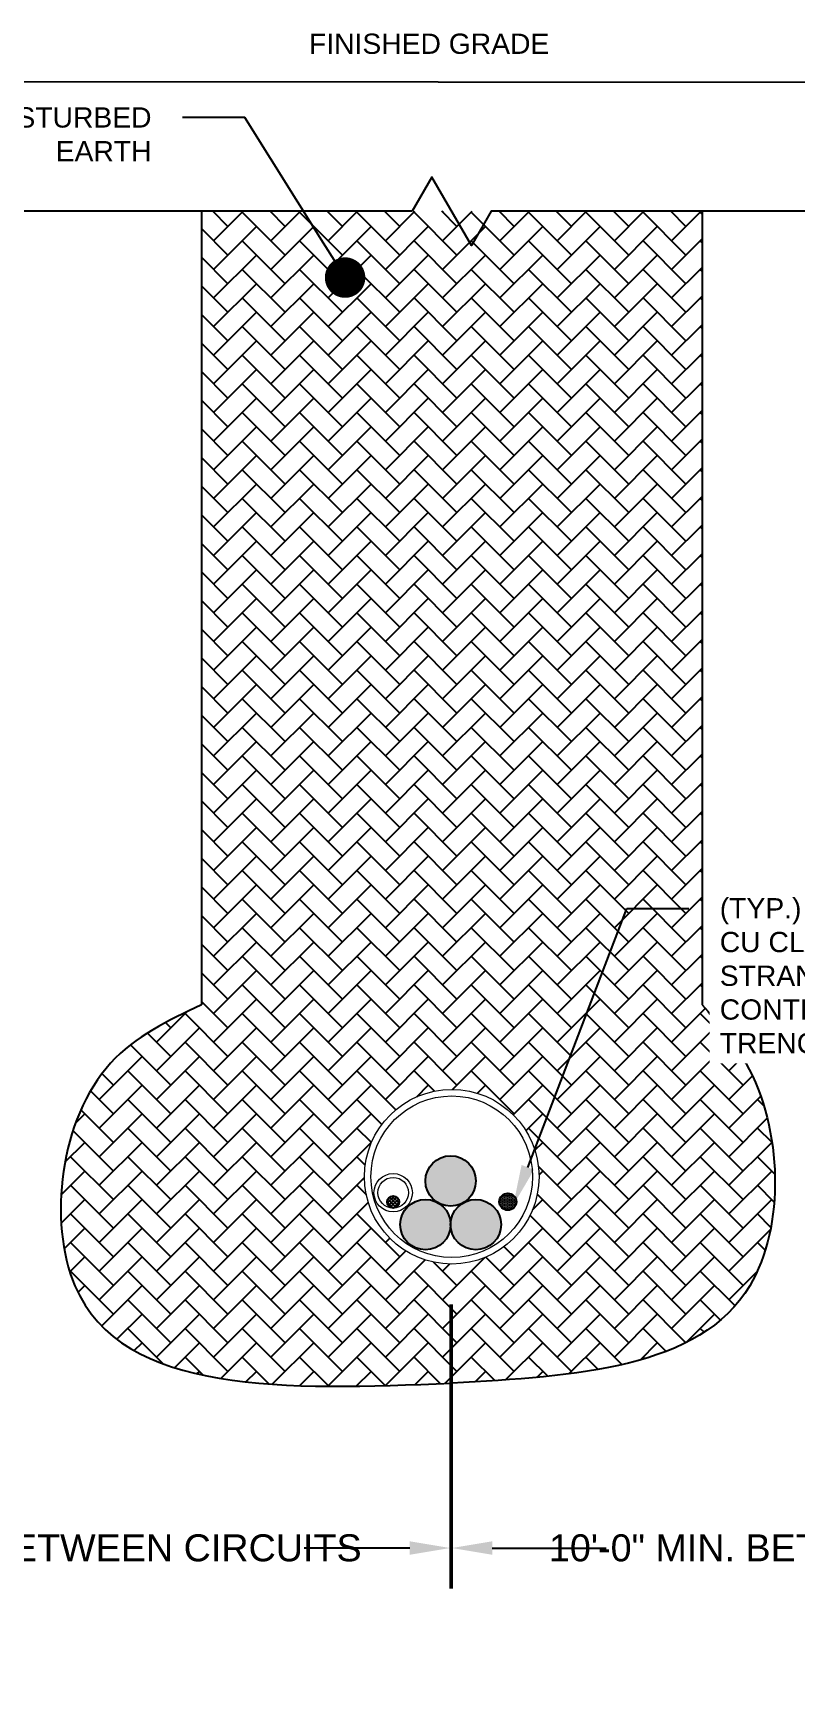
# Model space of a CAD drawing. Header units: feet. Extents: x -17 to 269, y -41 to 210.
# Drawn here: x 152.3 to 190, y 0.1 to 82.4 of the extents above; entities that cross this region are included whole.
import ezdxf
from ezdxf import colors
from ezdxf.entities.mleader import LeaderData, LeaderLine
from ezdxf.math import Vec2, Vec3

# ---------------------------------------------------------------- set-up
doc = ezdxf.new("R2010")
doc.units = ezdxf.units.FT
doc.header["$MEASUREMENT"] = 0
for name, color, linetype in [('CABLE', 2, 'Continuous'), ('E-FIN-GR', 4, 'Continuous'), ('G-ANNO-DIMS', 1, 'Continuous'), ('text', 1, 'Continuous')]:
    doc.layers.add(name, color=color, linetype=linetype)
doc.layers.add('CONDUIT', color=6, linetype='Continuous', lineweight=18)
doc.styles.add('NEI-A', font='arial.ttf')
doc.dimstyles.new('NEI-A', dxfattribs={"dimtxt": 0.1, "dimasz": 0.125, "dimexe": 0.0625, "dimexo": 0.0625, "dimgap": 0.0625, "dimtad": 0, "dimtih": 1, "dimtoh": 1, "dimdec": 4, "dimzin": 3, "dimdsep": 46, "dimlunit": 4, "dimtxsty": 'NEI-A', "dimcen": 0, "dimadec": 0, "dimazin": 0, "dimtfac": 0.75, "dimtdec": 4, "dimtofl": 0, "dimtmove": 0, "dimatfit": 3, "dimfxl": 1, "dimfrac": 1, "dimtolj": 1, "dimtzin": 0, "dimarcsym": 0})

# ---------------------------------------------------------------- blocks, each defined once
blk = doc.blocks.new('_Dot')
at = {"color": 0, "linetype": 'ByBlock', "lineweight": -2}
blk.add_line((-0.5, 0), (-1, 0), dxfattribs=at)
at = {"color": 0, "linetype": 'ByBlock', "const_width": 0.5}
blk.add_lwpolyline([(-0.25, 0, 1), (0.25, 0, 1)], format="xyb", close=True, dxfattribs=at)
blk = doc.blocks.new('*D6')
at = {"layer": 'Defpoints', "color": 0, "transparency": 16777216}
for p in [(135.499, 21.568), (172.911, 21.568), (135.499, 7.536)]:
    blk.add_point(p, dxfattribs=at)
at = {"layer": 'G-ANNO-DIMS', "color": 0, "lineweight": -2, "transparency": 16777216}
for p, q in [((135.499, 19.568), (135.499, 5.536)), ((172.911, 19.568), (172.911, 5.536)), ((137.499, 7.536), (143.134, 7.536)), ((170.911, 7.536), (165.7, 7.536))]:
    blk.add_line(p, q, dxfattribs=at)
at = {"layer": 'G-ANNO-DIMS', "color": 0, "transparency": 16777216}
for points in [[(137.499, 7.869), (137.499, 7.203), (135.499, 7.536)], [(170.911, 7.869), (170.911, 7.203), (172.911, 7.536)]]:
    blk.add_solid(points, dxfattribs=at)
at = {"layer": 'G-ANNO-DIMS', "color": 0, "transparency": 16777216, "insert": (154.417, 7.536), "char_height": 3.2, "width": 27.13432, "attachment_point": 5, "style": 'NEI-A'}
blk.add_mtext('\\A1;{\\H0.41667x;10\'-0" MIN. BETWEEN CIRCUITS}', dxfattribs=at)
blk = doc.blocks.new('*D7')
at = {"layer": 'Defpoints', "color": 0, "transparency": 16777216}
for p in [(172.985, 21.568), (210.397, 21.568), (172.985, 7.536)]:
    blk.add_point(p, dxfattribs=at)
at = {"layer": 'G-ANNO-DIMS', "color": 0, "lineweight": -2, "transparency": 16777216}
for p, q in [((172.985, 19.568), (172.985, 5.536)), ((210.397, 19.568), (210.397, 5.536)), ((174.985, 7.536), (180.619, 7.536)), ((208.397, 7.536), (203.186, 7.536))]:
    blk.add_line(p, q, dxfattribs=at)
at = {"layer": 'G-ANNO-DIMS', "color": 0, "transparency": 16777216}
for points in [[(174.985, 7.869), (174.985, 7.203), (172.985, 7.536)], [(208.397, 7.869), (208.397, 7.203), (210.397, 7.536)]]:
    blk.add_solid(points, dxfattribs=at)
at = {"layer": 'G-ANNO-DIMS', "color": 0, "transparency": 16777216, "insert": (191.903, 7.536), "char_height": 3.2, "width": 27.13432, "attachment_point": 5, "style": 'NEI-A'}
blk.add_mtext('\\A1;{\\H0.41667x;10\'-0" MIN. BETWEEN CIRCUITS}', dxfattribs=at)

msp = doc.modelspace()

# ---------------------------------------------------------------- hatches: boundary and pattern name
h = msp.add_hatch()
h.set_pattern_fill('AR-HBONE', color=8, scale=0.25)
edge = h.paths.add_edge_path(flags=0)
edge.add_arc((172.93055, 25.67326), 1.245, -60.0000001, 0.0000001, ccw=False)
edge.add_arc((174.17555, 23.51685), 1.245, 0, 119.9999999, ccw=False)
edge.add_arc((174.17555, 23.51685), 1.245, -180, 0, ccw=False)
edge.add_arc((171.68555, 23.51685), 1.245, 180, 360, ccw=False)
edge.add_arc((171.68555, 23.51685), 1.245, 59.9999999, 180.0000002, ccw=False)
edge.add_arc((172.93055, 25.67326), 1.245, 180, 240, ccw=False)
edge.add_arc((172.93055, 25.67326), 1.245, 0, 180, ccw=False)
edge = h.paths.add_edge_path(flags=0)
edge.add_arc((172.98483, 25.88064), 3.9905, 0, 360)
edge = h.paths.add_edge_path(flags=16)
edge.add_arc((172.98483, 25.88064), 4.3125, 0, 180)
edge.add_arc((172.98483, 25.88064), 4.3125, 180, 360)
edge = h.paths.add_edge_path(flags=0)
edge.add_arc((172.98483, 25.88064), 3.9905, 0, 360)
edge = h.paths.add_edge_path(flags=16)
edge.add_arc((163.93714, 23.19091), 0.11635, 0, 360)
h.paths.add_polyline_path([(160.61712, 34.37907), (160.48834, 34.31765), (160.35959, 34.25618), (160.23095, 34.1946), (160.10244, 34.13284), (159.97412, 34.07085), (159.84604, 34.00857), (159.71824, 33.94595), (159.59077, 33.88292), (159.46368, 33.81944), (159.33701, 33.75544), (159.21081, 33.69086), (159.08513, 33.62565), (158.96001, 33.55975), (158.83551, 33.4931), (158.71166, 33.42565), (158.58852, 33.35733), (158.46613, 33.2881), (158.34455, 33.21788), (158.22381, 33.14664), (158.10397, 33.0743), (157.98506, 33.0008), (157.86715, 32.92611), (157.75027, 32.85014), (157.63447, 32.77286), (157.51981, 32.69419), (157.40632, 32.61409), (157.29405, 32.53249), (157.18306, 32.44933), (157.07338, 32.36457), (156.96507, 32.27814), (156.85817, 32.18999), (156.75274, 32.10005), (156.6488, 32.00827), (156.54642, 31.91459), (156.44564, 31.81896), (156.34651, 31.72132), (156.24908, 31.6216), (156.15338, 31.51976), (156.05947, 31.41574), (155.96736, 31.30956), (155.87705, 31.20128), (155.78854, 31.09094), (155.70183, 30.97858), (155.61692, 30.86428), (155.53381, 30.74806), (155.45251, 30.62999), (155.37301, 30.51011), (155.29531, 30.38847), (155.21941, 30.26513), (155.14532, 30.14013), (155.07303, 30.01353), (155.00255, 29.88537), (154.93387, 29.7557), (154.867, 29.62458), (154.80193, 29.49206), (154.73867, 29.35818), (154.67722, 29.223), (154.61757, 29.08656), (154.55973, 28.94892), (154.5037, 28.81013), (154.44948, 28.67023), (154.39707, 28.52928), (154.34646, 28.38733), (154.29767, 28.24442), (154.25068, 28.10062), (154.20551, 27.95596), (154.16215, 27.8105), (154.1206, 27.66429), (154.08086, 27.51738), (154.04294, 27.36982), (154.00682, 27.22165), (153.97252, 27.07294), (153.94004, 26.92373), (153.90937, 26.77406), (153.88051, 26.624), (153.85347, 26.47359), (153.82824, 26.32288), (153.80483, 26.17192), (153.78324, 26.02076), (153.76346, 25.86946), (153.7455, 25.71805), (153.72936, 25.5666), (153.71504, 25.41515), (153.70253, 25.26376), (153.69184, 25.11247), (153.68298, 24.96133), (153.67593, 24.81039), (153.6707, 24.65971), (153.66729, 24.50933), (153.66571, 24.35931), (153.66594, 24.20969), (153.668, 24.06053), (153.67188, 23.91187), (153.67759, 23.76377), (153.68511, 23.61628), (153.69446, 23.46944), (153.70564, 23.3233), (153.71864, 23.17792), (153.73346, 23.03335), (153.75011, 22.88964), (153.76859, 22.74683), (153.78889, 22.60499), (153.81102, 22.46415), (153.83497, 22.32436), (153.86076, 22.18569), (153.88837, 22.04817), (153.91781, 21.91187), (153.94908, 21.77682), (153.98218, 21.64308), (154.01711, 21.5107), (154.05386, 21.37973), (154.09245, 21.25023), (154.13287, 21.12223), (154.17513, 20.99579), (154.21921, 20.87097), (154.26513, 20.7478), (154.31287, 20.62635), (154.36246, 20.50666), (154.41387, 20.38877), (154.46711, 20.27269), (154.52215, 20.15841), (154.579, 20.04591), (154.63762, 19.93518), (154.69802, 19.8262), (154.76017, 19.71897), (154.82406, 19.61346), (154.88968, 19.50968), (154.95702, 19.40759), (155.02606, 19.3072), (155.09679, 19.20848), (155.1692, 19.11142), (155.24326, 19.01601), (155.31898, 18.92224), (155.39634, 18.8301), (155.47532, 18.73956), (155.5559, 18.65062), (155.63809, 18.56327), (155.72185, 18.47749), (155.80719, 18.39326), (155.89408, 18.31058), (155.98252, 18.22943), (156.07249, 18.1498), (156.16397, 18.07167), (156.25695, 17.99503), (156.35143, 17.91987), (156.44738, 17.84618), (156.5448, 17.77394), (156.64366, 17.70314), (156.74397, 17.63376), (156.84569, 17.5658), (156.94883, 17.49924), (157.05336, 17.43406), (157.15927, 17.37025), (157.26656, 17.30781), (157.3752, 17.24671), (157.48519, 17.18694), (157.59651, 17.12849), (157.70914, 17.07135), (157.82308, 17.01551), (157.93831, 16.96094), (158.05481, 16.90764), (158.17258, 16.8556), (158.2916, 16.8048), (158.41186, 16.75522), (158.53334, 16.70686), (158.65603, 16.6597), (158.77991, 16.61373), (158.90499, 16.56893), (159.03123, 16.52529), (159.15863, 16.4828), (159.28717, 16.44145), (159.41685, 16.40122), (159.54764, 16.3621), (159.67954, 16.32407), (159.81252, 16.28713), (159.94659, 16.25126), (160.08172, 16.21644), (160.2179, 16.18266), (160.35511, 16.14992), (160.49335, 16.11819), (160.63261, 16.08746), (160.77286, 16.05772), (160.91409, 16.02896), (161.0563, 16.00117), (161.19946, 15.97432), (161.34357, 15.94841), (161.48861, 15.92343), (161.63457, 15.89936), (161.78143, 15.87618), (161.92918, 15.85389), (162.07781, 15.83247), (162.22731, 15.81191), (162.37765, 15.79219), (162.52884, 15.7733), (162.68085, 15.75523), (162.83367, 15.73797), (162.98729, 15.7215), (163.14169, 15.70581), (163.29687, 15.69088), (163.45281, 15.67671), (163.60948, 15.66328), (163.7669, 15.65057), (163.92502, 15.63857), (164.08386, 15.62728), (164.24338, 15.61667), (164.40359, 15.60673), (164.56446, 15.59745), (164.72598, 15.58882), (164.88814, 15.58083), (165.05093, 15.57345), (165.21432, 15.56668), (165.37832, 15.56051), (165.5429, 15.55492), (165.70805, 15.54989), (165.87376, 15.54542), (166.04002, 15.54149), (166.20681, 15.53809), (166.37412, 15.5352), (166.54193, 15.53281), (166.71024, 15.53091), (166.87902, 15.52949), (167.04827, 15.52853), (167.21798, 15.52802), (167.38812, 15.52794), (167.55868, 15.52829), (167.72966, 15.52905), (167.90104, 15.5302), (168.07281, 15.53173), (168.24494, 15.53364), (168.41744, 15.5359), (168.59028, 15.5385), (168.76346, 15.54143), (168.93695, 15.54468), (169.11075, 15.54824), (169.28484, 15.55208), (169.45921, 15.5562), (169.63385, 15.56059), (169.80874, 15.56522), (169.98387, 15.5701), (170.15923, 15.5752), (170.3348, 15.58051), (170.51057, 15.58601), (170.68652, 15.59171), (170.86265, 15.59757), (171.03894, 15.60359), (171.21537, 15.60976), (171.39194, 15.61606), (171.56862, 15.62248), (171.74542, 15.629), (171.9223, 15.63562), (172.09927, 15.64231), (172.2763, 15.64908), (172.45339, 15.65589), (172.63051, 15.66274), (172.80767, 15.66962), (172.98483, 15.67652), (173.12447, 15.68455), (173.2641, 15.69259), (173.40371, 15.70066), (173.5433, 15.70875), (173.68284, 15.71688), (173.82234, 15.72506), (173.96178, 15.7333), (174.10115, 15.74161), (174.24044, 15.75), (174.37965, 15.75847), (174.51876, 15.76705), (174.65776, 15.77573), (174.79665, 15.78453), (174.93541, 15.79346), (175.07404, 15.80253), (175.21253, 15.81175), (175.35086, 15.82112), (175.48902, 15.83066), (175.62701, 15.84038), (175.76482, 15.85029), (175.90244, 15.86039), (176.03985, 15.8707), (176.17705, 15.88123), (176.31403, 15.89198), (176.45078, 15.90297), (176.58729, 15.91421), (176.72355, 15.9257), (176.85954, 15.93746), (176.99527, 15.9495), (177.13071, 15.96182), (177.26587, 15.97443), (177.40073, 15.98736), (177.53528, 16.0006), (177.66951, 16.01416), (177.80342, 16.02806), (177.93698, 16.0423), (178.0702, 16.0569), (178.20306, 16.07186), (178.33556, 16.0872), (178.46768, 16.10293), (178.59942, 16.11904), (178.73075, 16.13556), (178.86169, 16.1525), (178.99221, 16.16986), (179.1223, 16.18765), (179.25197, 16.20589), (179.38118, 16.22458), (179.50995, 16.24373), (179.63825, 16.26336), (179.76608, 16.28347), (179.89343, 16.30407), (180.02028, 16.32518), (180.14664, 16.3468), (180.27248, 16.36894), (180.39781, 16.39161), (180.5226, 16.41483), (180.64685, 16.43859), (180.77055, 16.46292), (180.8937, 16.48782), (181.01627, 16.51331), (181.13827, 16.53938), (181.25968, 16.56606), (181.38049, 16.59335), (181.50069, 16.62125), (181.62028, 16.64979), (181.73924, 16.67897), (181.85756, 16.7088), (181.97524, 16.7393), (182.09226, 16.77046), (182.20862, 16.8023), (182.3243, 16.83483), (182.43929, 16.86806), (182.5536, 16.90201), (182.66719, 16.93667), (182.78008, 16.97206), (182.89224, 17.00819), (183.00367, 17.04507), (183.11436, 17.08271), (183.22429, 17.12112), (183.33347, 17.1603), (183.44187, 17.20028), (183.54949, 17.24105), (183.65632, 17.28264), (183.76235, 17.32504), (183.86757, 17.36827), (183.97197, 17.41233), (184.07554, 17.45725), (184.17827, 17.50302), (184.28016, 17.54966), (184.38118, 17.59718), (184.48134, 17.64558), (184.58062, 17.69489), (184.67902, 17.7451), (184.77651, 17.79622), (184.8731, 17.84828), (184.96878, 17.90126), (185.06353, 17.9552), (185.15734, 18.01009), (185.25021, 18.06595), (185.34213, 18.12279), (185.43308, 18.18061), (185.52305, 18.23942), (185.61205, 18.29924), (185.70005, 18.36008), (185.78704, 18.42194), (185.87303, 18.48484), (185.95799, 18.54878), (186.04192, 18.61378), (186.12481, 18.67984), (186.20665, 18.74698), (186.28743, 18.8152), (186.36714, 18.88452), (186.44577, 18.95494), (186.52331, 19.02647), (186.59975, 19.09913), (186.67508, 19.17292), (186.74929, 19.24786), (186.82237, 19.32395), (186.89432, 19.4012), (186.96512, 19.47962), (187.03476, 19.55923), (187.10324, 19.64003), (187.17054, 19.72204), (187.23665, 19.80526), (187.30157, 19.88969), (187.36528, 19.97537), (187.42778, 20.06228), (187.48905, 20.15045), (187.54909, 20.23987), (187.60789, 20.33057), (187.66543, 20.42256), (187.72171, 20.51583), (187.77672, 20.61039), (187.83046, 20.70622), (187.88294, 20.80329), (187.93414, 20.90157), (187.98409, 21.00105), (188.03276, 21.10169), (188.08017, 21.20347), (188.12633, 21.30637), (188.17121, 21.41035), (188.21484, 21.5154), (188.25721, 21.62149), (188.29832, 21.7286), (188.33817, 21.83669), (188.37676, 21.94575), (188.4141, 22.05575), (188.45019, 22.16666), (188.48502, 22.27846), (188.51859, 22.39112), (188.55092, 22.50463), (188.58199, 22.61894), (188.61181, 22.73404), (188.64039, 22.84991), (188.66772, 22.96651), (188.6938, 23.08383), (188.71863, 23.20183), (188.74222, 23.3205), (188.76456, 23.4398), (188.78566, 23.55971), (188.80552, 23.68021), (188.82414, 23.80127), (188.84152, 23.92287), (188.85766, 24.04498), (188.87256, 24.16758), (188.88622, 24.29063), (188.89865, 24.41413), (188.90984, 24.53803), (188.9198, 24.66232), (188.92852, 24.78696), (188.93601, 24.91195), (188.94227, 25.03724), (188.9473, 25.16282), (188.9511, 25.28865), (188.95368, 25.41472), (188.95502, 25.54101), (188.95514, 25.66747), (188.95403, 25.79409), (188.9517, 25.92085), (188.94815, 26.04772), (188.94337, 26.17466), (188.93737, 26.30167), (188.93015, 26.42871), (188.92171, 26.55576), (188.91205, 26.68279), (188.90118, 26.80978), (188.88909, 26.9367), (188.87578, 27.06353), (188.86126, 27.19024), (188.84552, 27.3168), (188.82857, 27.4432), (188.81041, 27.56941), (188.79104, 27.69539), (188.77046, 27.82114), (188.74867, 27.94661), (188.72568, 28.07179), (188.70147, 28.19665), (188.67606, 28.32117), (188.64945, 28.44531), (188.62163, 28.56906), (188.59261, 28.69239), (188.56239, 28.81528), (188.53096, 28.9377), (188.49834, 29.05962), (188.46451, 29.18102), (188.42949, 29.30187), (188.39328, 29.42215), (188.35586, 29.54184), (188.31725, 29.66091), (188.27745, 29.77933), (188.23646, 29.89708), (188.19427, 30.01413), (188.15089, 30.13046), (188.10632, 30.24604), (188.06056, 30.36085), (188.01361, 30.47486), (187.96548, 30.58805), (187.91616, 30.70039), (187.86566, 30.81186), (187.81397, 30.92243), (187.7611, 31.03208), (187.70704, 31.14078), (187.65181, 31.24851), (187.59539, 31.35524), (187.53779, 31.46094), (187.47902, 31.5656), (187.4191, 31.66922), (187.35806, 31.77184), (187.29594, 31.8735), (187.23279, 31.97422), (187.16864, 32.07405), (187.10353, 32.17301), (187.03749, 32.27115), (186.97057, 32.36849), (186.90281, 32.46507), (186.83424, 32.56093), (186.7649, 32.6561), (186.69483, 32.75061), (186.62407, 32.8445), (186.55266, 32.93781), (186.48063, 33.03056), (186.40802, 33.1228), (186.33488, 33.21455), (186.26123, 33.30585), (186.18713, 33.39674), (186.1126, 33.48725), (186.03769, 33.57742), (185.96243, 33.66727), (185.88687, 33.75685), (185.81104, 33.84619), (185.73497, 33.93532), (185.65872, 34.02427), (185.58231, 34.11309), (185.50578, 34.20181), (185.42918, 34.29046), (185.35254, 34.37907), (185.35254, 73.58276), (160.61712, 73.58276)])
at = {"layer": 'CABLE'}
h = msp.add_hatch(color=256, dxfattribs=at)
h.dxf.hatch_style = 1
h.paths.add_polyline_path([(171.68555, 25.67326, 1), (174.17555, 25.67326, 1)])
h.paths.add_polyline_path([(170.44055, 23.51685, 1), (172.93055, 23.51685, 1)])
h.paths.add_polyline_path([(175.42055, 23.51685, 1), (172.93055, 23.51685, 1)])
h = msp.add_hatch(dxfattribs=at)
h.set_pattern_fill('ANSI37', color=256)
h.set_pattern_definition([(45, (53.5939, 3.82809), (-0.08838835, 0.08838835), []), (135, (53.5939, 3.82809), (-0.08838835, -0.08838835), [])])
edge = h.paths.add_edge_path()
edge.add_arc((170.08985, 24.63242), 0.29711, 180, 540, ccw=False)
h = msp.add_hatch(dxfattribs=at)
h.set_pattern_fill('DOTS', color=256)
h.set_pattern_definition([(0, (48.085104, 1.368154), (0.03125, 0.0625), [0, -0.0625])])
edge = h.paths.add_edge_path()
edge.add_arc((175.75666, 24.64691), 0.42098, 0, 360)

# ---------------------------------------------------------------- linework, layer by layer
for p, q in [((160.61712, 73.58276), (160.61712, 34.37907)), ((185.35254, 73.58276), (185.35254, 34.37907))]:
    msp.add_line(p, q)
for points in [[(160.61712, 34.37907), (156.13273, 31.49725), (154.37009, 20.48876), (172.98483, 15.67652)], [(185.35254, 34.37907), (187.5176, 31.49725), (187.70559, 20.48876), (172.98483, 15.67652)]]:
    msp.add_spline(points, degree=3)
for centre, radius in [((172.93055, 25.67326), 1.245), ((170.08985, 24.63242), 0.29711), ((171.68555, 23.51685), 1.245), ((174.17555, 23.51685), 1.245), ((175.75666, 24.64691), 0.42098)]:
    msp.add_circle(centre, radius, dxfattribs=at)
at = {"layer": 'CONDUIT'}
for centre, radius in [((172.98483, 25.88064), 4.3125), ((172.98483, 25.88064), 3.9905), ((170.09185, 25.08974), 0.9484), ((170.09185, 25.08974), 0.7582)]:
    msp.add_circle(centre, radius, dxfattribs=at)
at = {"layer": 'E-FIN-GR', "flags": 128}
msp.add_lwpolyline([(268.83211, 79.93803), (75.77275, 79.97561)], dxfattribs=at)
at = {"layer": 'text'}
for points in [[(171.03365, 73.58276), (137.4502, 73.58276), (136.47461, 71.89299), (134.52343, 75.27254), (133.54784, 73.58276)], [(208.51946, 73.58276), (174.93601, 73.58276), (173.96042, 71.89299), (172.00924, 75.27254), (171.03365, 73.58276)]]:
    msp.add_lwpolyline(points, dxfattribs=at)

# ---------------------------------------------------------------- texts
at = {"layer": 'G-ANNO-DIMS', "insert": (171.86932, 81.85218), "char_height": 1, "attachment_point": 5, "style": 'NEI-A'}
msp.add_mtext_dynamic_manual_height_columns('{\\fArial|b0|i0|c0|p34;\\W1;FINISHED GRADE}', width=15.5016994, gutter_width=6.5625, heights=[0], dxfattribs=at)

# ---------------------------------------------------------------- dimensions: what is measured, and where the dimension line sits
at = {"layer": 'G-ANNO-DIMS'}
for base, p1, p2, picture, middle in [((135.49902, 7.5361), (172.91137, 21.56814), (135.49902, 21.56814), '*D6', (154.41695, 7.5361)), ((172.98483, 7.5361), (210.39718, 21.56814), (172.98483, 21.56814), '*D7', (191.90275, 7.5361))]:
    dim = msp.add_linear_dim(base=base, p1=p1, p2=p2, angle=180, text='{\\H0.41667x;10\'-0" MIN. BETWEEN CIRCUITS}', dimstyle='NEI-A', override={"dimscale": 32, "dimasz": 0.0625}, dxfattribs=at)
    dim.commit()
    dim.dimension.update_dxf_attribs({"geometry": picture, "text_midpoint": middle, "dimtype": 160})

# ---------------------------------------------------------------- next in the draw order: leaders
ml = msp.add_multileader_mtext('Standard', dxfattribs=at)
ml.set_content('\\pxt2;UNDISTURBED EARTH', color=256, style='NEI-A')
ml.set_leader_properties()
ml.set_arrow_properties(name='DOT')
ml.build(insert=Vec2(0, 0))
ml.multileader.update_dxf_attribs({"dogleg_length": 3.07146, "arrow_head_size": 2})
ctx = ml.context
ctx.base_point, ctx.char_height, ctx.arrow_head_size, ctx.landing_gap_size, ctx.plane_origin = Vec3(146.71061, 78.21737), 1, 2, 1.53573, Vec3(860.41251, -32.05769)
ctx.text_align_type = 2
notes = []
notes.append((ctx, [(0, (1, 1, 0), (162.7594, 78.21737), (-1, 0), 3.07146, [(0, [(167.71517, 70.30536)], 0, [])])]))
ctx.mtext.insert, ctx.mtext.width, ctx.mtext.alignment, ctx.mtext.flow_direction = Vec3(158.15221, 78.71737), 1.5110273, 3, 5
ctx.mtext.has_bg_fill, ctx.mtext.bg_color, ctx.mtext.bg_scale_factor, ctx.mtext.bg_transparency, ctx.mtext.use_window_bg_color = 1, -1073741824, 1.5, 0, 1
ml = msp.add_multileader_mtext('Standard', dxfattribs=at)
ml.set_content('\\A1;\\pxql,t25;(TYP.) GROUND {\\A0;7#8 CU CLAD STEEL, STRANDED} CONTINUOUS IN ALL TRENCH/CONDUIT', color=256, style='NEI-A')
ml.set_leader_properties()
ml.build(insert=Vec2(0, 0))
ml.multileader.update_dxf_attribs({"dogleg_length": 3.07146, "arrow_head_size": 2})
ctx = ml.context
ctx.base_point, ctx.char_height, ctx.arrow_head_size, ctx.landing_gap_size, ctx.plane_origin = Vec3(184.70646, 39.13632), 1, 2, 3, Vec3(197.53309, 22.77313)
ctx.text_align_type = 2
notes.append((ctx, [(0, (1, 1, 0), (181.63499, 39.13632), (1, 0), 3.07146, [(0, [(176.02666, 24.47699)], 0, [])])]))
ctx.mtext.insert, ctx.mtext.width, ctx.mtext.alignment, ctx.mtext.flow_direction = Vec3(201.63688, 39.64484), 15.409407, 3, 5
ctx.mtext.has_bg_fill, ctx.mtext.bg_color, ctx.mtext.bg_scale_factor, ctx.mtext.bg_transparency, ctx.mtext.use_window_bg_color = 1, -1073741824, 1.5, 0, 1
for ctx, leaders in notes:
    for number, flags, end, landing, length, lines in leaders:
        leader = LeaderData()
        leader.index, (leader.has_last_leader_line, leader.has_dogleg_vector, leader.attachment_direction) = number, flags
        leader.last_leader_point, leader.dogleg_vector, leader.dogleg_length = Vec3(end), Vec3(landing), length
        for number, points, colour, breaks in lines:
            line = LeaderLine()
            line.index, line.vertices, line.color, line.breaks = number, Vec3.list(points), colors.encode_raw_color(colour), breaks
            leader.lines.append(line)
        ctx.leaders.append(leader)

doc.saveas('drawing.dxf')
